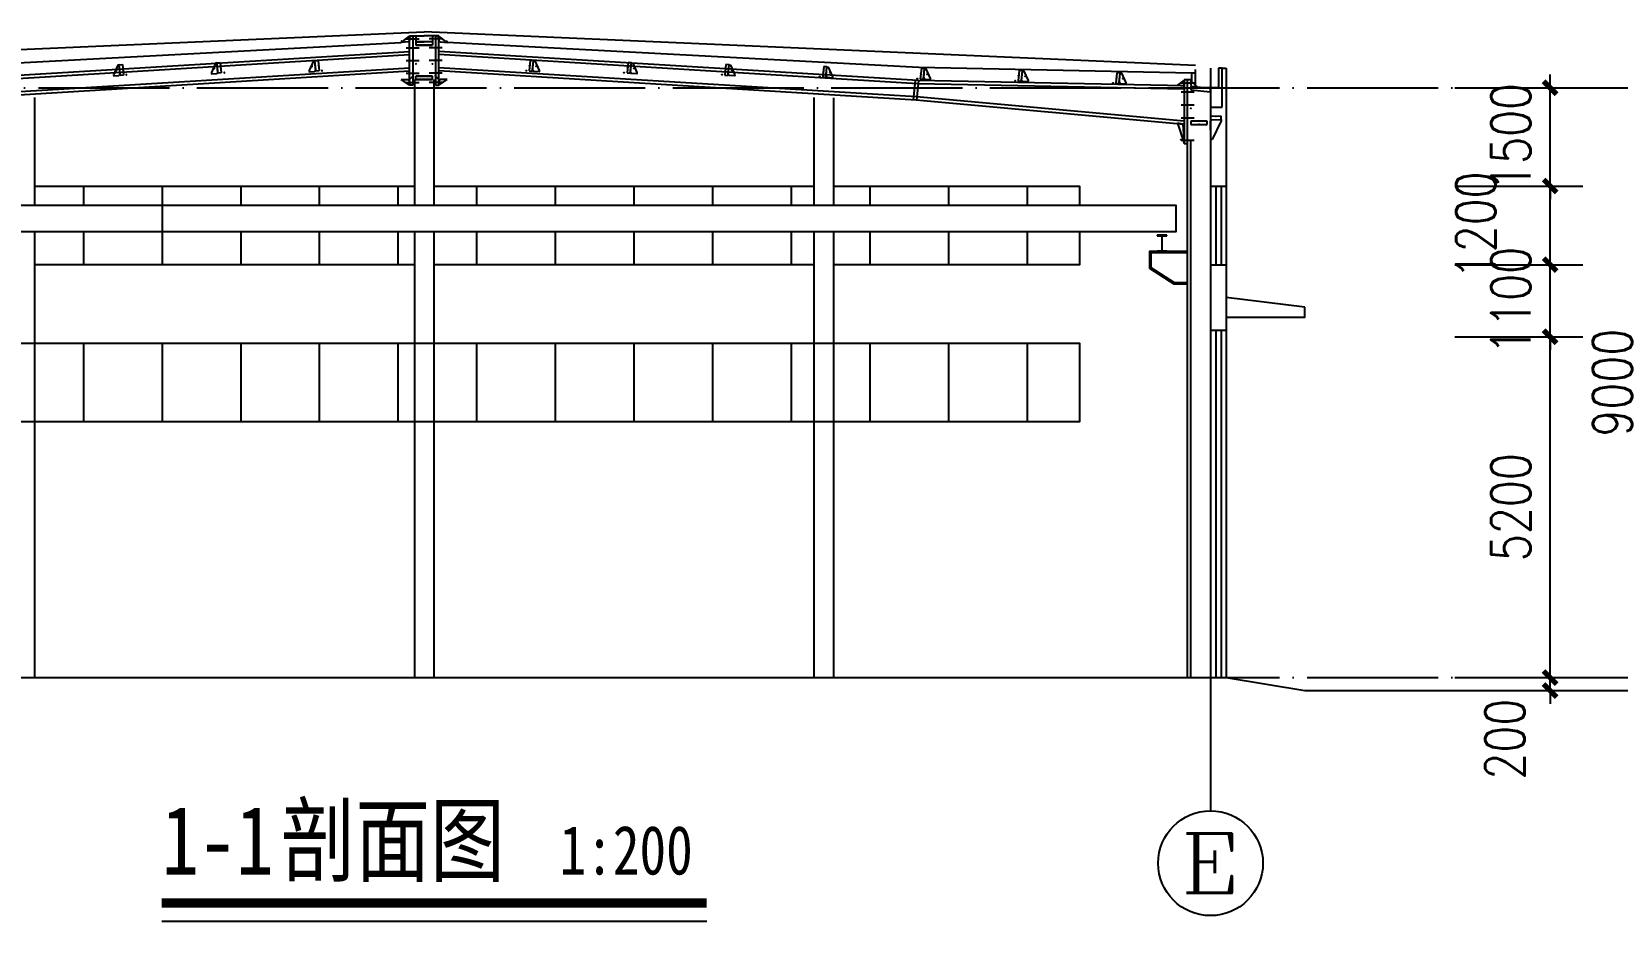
# Model space of a CAD drawing. Extents: x 3757684 to 3906284, y -130571 to 413559.
# Drawn here: x 3828515 to 3852711, y 306850 to 320424 of the extents above; entities that cross this region are included whole.
import ezdxf
from ezdxf.enums import TextEntityAlignment as Align

# ---------------------------------------------------------------- set-up
doc = ezdxf.new("R2010")
doc.units = 0
doc.header["$LTSCALE"] = 1000
doc.header["$MEASUREMENT"] = 0
doc.linetypes.add('DOTE', pattern=[2.42, 2, -0.2, 0.02, -0.2])
doc.layers.get('0').update_dxf_attribs({"color": 4, "linetype": 'CONTINUOUS'})
doc.layers.get('Defpoints').update_dxf_attribs({"linetype": 'CONTINUOUS'})
for name, color, linetype in [('AXIS', 3, 'CONTINUOUS'), ('AXIS_TEXT', 7, 'CONTINUOUS'), ('COLUMN', 9, 'CONTINUOUS'), ('DIM_SYMB', 3, 'CONTINUOUS'), ('DOTE', 1, 'CONTINUOUS'), ('PUB_DIM', 3, 'CONTINUOUS'), ('PUB_TEXT', 7, 'CONTINUOUS')]:
    doc.layers.add(name, color=color, linetype=linetype)
doc.styles.add('_TCH_AXIS', font='COMPLEX', dxfattribs={"bigfont": 'GBCBIG'})
doc.styles.add('DIM_FONT', font='SIMPLEX.shx', dxfattribs={"width": 0.8})
doc.styles.add('ht', font='simhei_0.ttf', dxfattribs={"width": 0.8})
doc.dimstyles.new('DIMN200', dxfattribs={"dimscale": 2, "dimtxt": 300, "dimasz": 100, "dimexe": 250, "dimexo": 300, "dimgap": 150, "dimtad": 1, "dimdec": 0, "dimzin": 0, "dimdsep": 46, "dimtxsty": 'DIM_FONT', "dimblk": 'ARCHTICK', "dimcen": 0.09, "dimclrt": 7, "dimazin": 2, "dimtfac": 1, "dimtdec": 0, "dimtix": 1, "dimtmove": 2, "dimatfit": 3, "dimfxl": 0, "dimtolj": 1, "dimtzin": 0, "dimarcsym": 0})

# ---------------------------------------------------------------- blocks, each defined once
blk = doc.blocks.new('_ArchTick')
at = {"color": 0, "linetype": 'ByBlock', "const_width": 0.4}
blk.add_lwpolyline([(-0.5, -0.5), (0.5, 0.5)], dxfattribs=at)
blk = doc.blocks.new('*D238')
at = {"layer": 'Defpoints', "color": 0}
for p in [(3849632, 319569), (3851686, 319569), (3849632, 318069)]:
    blk.add_point(p, dxfattribs=at)
at = {"layer": 'PUB_DIM', "color": 0, "lineweight": -2}
for p, q in [((3851686, 319569), (3851686, 319769)), ((3850232, 319569), (3852186, 319569)), ((3851686, 318069), (3851686, 319569)), ((3850232, 318069), (3852186, 318069)), ((3851686, 318069), (3851686, 317869))]:
    blk.add_line(p, q, dxfattribs=at)
at = {"layer": 'PUB_DIM', "color": 0, "lineweight": -2, "xscale": 200, "yscale": 200, "zscale": 200}
for p, rotation in [((3851686, 319569), 270), ((3851686, 318069), 90)]:
    blk.add_blockref('_ArchTick', p, dxfattribs=dict(at, rotation=rotation))
at = {"layer": 'PUB_DIM', "color": 7, "insert": (3851086, 318819), "char_height": 600, "attachment_point": 5, "rotation": 90, "style": 'DIM_FONT'}
blk.add_mtext('\\A1;1500', dxfattribs=at)
blk = doc.blocks.new('*D239')
at = {"layer": 'Defpoints', "color": 0}
for p in [(3849632, 318069), (3851686, 318069), (3849632, 316869)]:
    blk.add_point(p, dxfattribs=at)
at = {"layer": 'PUB_DIM', "color": 0, "lineweight": -2}
for p, q in [((3850232, 318069), (3852186, 318069)), ((3851686, 316869), (3851686, 318069)), ((3850232, 316869), (3852186, 316869))]:
    blk.add_line(p, q, dxfattribs=at)
at = {"layer": 'PUB_DIM', "color": 0, "lineweight": -2, "xscale": 200, "yscale": 200, "zscale": 200}
for p, rotation in [((3851686, 318069), 90), ((3851686, 316869), 270)]:
    blk.add_blockref('_ArchTick', p, dxfattribs=dict(at, rotation=rotation))
at = {"layer": 'PUB_DIM', "color": 7, "insert": (3850551, 317469), "char_height": 600, "attachment_point": 5, "rotation": 90, "style": 'DIM_FONT'}
blk.add_mtext('\\A1;1200', dxfattribs=at)
blk = doc.blocks.new('*D240')
at = {"layer": 'Defpoints', "color": 0}
for p in [(3849632, 316869), (3851686, 316869), (3849632, 315769)]:
    blk.add_point(p, dxfattribs=at)
at = {"layer": 'PUB_DIM', "color": 0, "lineweight": -2}
for p, q in [((3851686, 316869), (3851686, 317069)), ((3850232, 316869), (3852186, 316869)), ((3851686, 315769), (3851686, 316869)), ((3850232, 315769), (3852186, 315769)), ((3851686, 315769), (3851686, 315569))]:
    blk.add_line(p, q, dxfattribs=at)
at = {"layer": 'PUB_DIM', "color": 0, "lineweight": -2, "xscale": 200, "yscale": 200, "zscale": 200}
for p, rotation in [((3851686, 316869), 270), ((3851686, 315769), 90)]:
    blk.add_blockref('_ArchTick', p, dxfattribs=dict(at, rotation=rotation))
at = {"layer": 'PUB_DIM', "color": 7, "insert": (3851086, 316319), "char_height": 600, "attachment_point": 5, "rotation": 90, "style": 'DIM_FONT'}
blk.add_mtext('\\A1;1100', dxfattribs=at)
blk = doc.blocks.new('*D241')
at = {"layer": 'Defpoints', "color": 0}
for p in [(3849632, 315769), (3851686, 315769), (3849632, 310569)]:
    blk.add_point(p, dxfattribs=at)
at = {"layer": 'PUB_DIM', "color": 0, "lineweight": -2}
for p, q in [((3850232, 315769), (3852186, 315769)), ((3851686, 310569), (3851686, 315769)), ((3850232, 310569), (3852186, 310569))]:
    blk.add_line(p, q, dxfattribs=at)
at = {"layer": 'PUB_DIM', "color": 0, "lineweight": -2, "xscale": 200, "yscale": 200, "zscale": 200}
for p, rotation in [((3851686, 315769), 90), ((3851686, 310569), 270)]:
    blk.add_blockref('_ArchTick', p, dxfattribs=dict(at, rotation=rotation))
at = {"layer": 'PUB_DIM', "color": 7, "insert": (3851086, 313169), "char_height": 600, "attachment_point": 5, "rotation": 90, "style": 'DIM_FONT'}
blk.add_mtext('\\A1;5200', dxfattribs=at)
blk = doc.blocks.new('*D242')
at = {"layer": 'Defpoints', "color": 0}
for p in [(3849632, 310569), (3851686, 310569), (3849632, 310369)]:
    blk.add_point(p, dxfattribs=at)
at = {"layer": 'PUB_DIM', "color": 0, "lineweight": -2}
for p, q in [((3851686, 310569), (3851686, 310769)), ((3850232, 310569), (3852186, 310569)), ((3851686, 310369), (3851686, 310569)), ((3850232, 310369), (3852186, 310369)), ((3851686, 310369), (3851686, 310169))]:
    blk.add_line(p, q, dxfattribs=at)
at = {"layer": 'PUB_DIM', "color": 0, "lineweight": -2, "xscale": 200, "yscale": 200, "zscale": 200}
for p, rotation in [((3851686, 310569), 270), ((3851686, 310369), 90)]:
    blk.add_blockref('_ArchTick', p, dxfattribs=dict(at, rotation=rotation))
at = {"layer": 'PUB_DIM', "color": 7, "insert": (3850996, 309629), "char_height": 600, "attachment_point": 5, "rotation": 90, "style": 'DIM_FONT'}
blk.add_mtext('\\A1;200', dxfattribs=at)
blk = doc.blocks.new('*D243')
at = {"layer": 'Defpoints', "color": 0}
for p in [(3850071, 310569), (3853237, 310569), (3850071, 310369)]:
    blk.add_point(p, dxfattribs=at)
at = {"layer": 'PUB_DIM', "color": 0, "lineweight": -2}
for p, q in [((3853237, 310569), (3853237, 310769)), ((3850671, 310569), (3853737, 310569)), ((3853237, 310369), (3853237, 310569)), ((3850671, 310369), (3853737, 310369)), ((3853237, 310369), (3853237, 310169))]:
    blk.add_line(p, q, dxfattribs=at)
at = {"layer": 'PUB_DIM', "color": 0, "lineweight": -2, "xscale": 200, "yscale": 200, "zscale": 200}
for p, rotation in [((3853237, 310569), 270), ((3853237, 310369), 90)]:
    blk.add_blockref('_ArchTick', p, dxfattribs=dict(at, rotation=rotation))
at = {"layer": 'PUB_DIM', "color": 7, "insert": (3853927, 309629), "char_height": 600, "attachment_point": 5, "rotation": 90, "style": 'DIM_FONT'}
blk.add_mtext('\\A1;200', dxfattribs=at)
blk = doc.blocks.new('*D244')
at = {"layer": 'Defpoints', "color": 0}
for p in [(3850071, 319569), (3853237, 319569), (3850071, 310569)]:
    blk.add_point(p, dxfattribs=at)
at = {"layer": 'PUB_DIM', "color": 0, "lineweight": -2}
for p, q in [((3850671, 319569), (3853737, 319569)), ((3853237, 310569), (3853237, 319569)), ((3850671, 310569), (3853737, 310569))]:
    blk.add_line(p, q, dxfattribs=at)
at = {"layer": 'PUB_DIM', "color": 0, "lineweight": -2, "xscale": 200, "yscale": 200, "zscale": 200}
for p, rotation in [((3853237, 319569), 90), ((3853237, 310569), 270)]:
    blk.add_blockref('_ArchTick', p, dxfattribs=dict(at, rotation=rotation))
at = {"layer": 'PUB_DIM', "color": 7, "insert": (3852637, 315069), "char_height": 600, "attachment_point": 5, "rotation": 90, "style": 'DIM_FONT'}
blk.add_mtext('\\A1;9000', dxfattribs=at)

msp = doc.modelspace()

# ---------------------------------------------------------------- linework, layer by layer
for p, q in [((3834353.9, 319696.6, 50), (3834353.9, 317770.2, 81.7)), ((3834653.9, 319696.6, 50), (3834653.9, 317770.2, 81.7)), ((3846503.9, 319869, 100), (3846503.9, 310569, 100)), ((3846743.9, 319869, 100), (3846743.9, 310569, 100)), ((3829303.9, 318069.2, 100), (3829303.9, 317770.2, 100)), ((3830503.9, 318069.2, 100), (3830503.9, 316869.2, 100)), ((3831703.9, 318069.2, 100), (3831703.9, 317770.2, 100)), ((3832903.9, 318069.2, 100), (3832903.9, 317770.2, 100)), ((3834103.9, 318069.2, 100), (3834103.9, 317770.2, 100)), ((3835303.9, 318069.2, 100), (3835303.9, 317770.2, 100)), ((3836503.9, 318069.2, 100), (3836503.9, 317770.2, 100)), ((3837703.9, 318069.2, 100), (3837703.9, 317770.2, 100)), ((3838903.9, 318069.2, 100), (3838903.9, 317770.2, 100)), ((3840103.9, 318069.2, 100), (3840103.9, 317770.2, 100)), ((3841303.9, 318069.2, 100), (3841303.9, 317770.2, 100)), ((3842503.9, 318069.2, 100), (3842503.9, 317770.2, 100)), ((3843703.9, 318069.2, 100), (3843703.9, 317770.2, 100)), ((3846503.9, 318069.2, 100), (3846743.9, 318069.2, 100)), ((3846583.9, 318069.2, 100), (3846583.9, 316869.2, 100)), ((3846663.9, 318069.2, 100), (3846663.9, 316869.2, 100)), ((3829303.9, 317374.1, 100), (3829303.9, 316869.2, 100)), ((3831703.9, 317374.1, 100), (3831703.9, 316869.2, 100)), ((3832903.9, 317374.1, 100), (3832903.9, 316869.2, 100)), ((3834103.9, 317374.1, 100), (3834103.9, 316869.2, 100)), ((3834353.9, 317374.1, 88.2), (3834353.9, 310569, 200)), ((3834653.9, 317374.1, 88.2), (3834653.9, 310569, 200)), ((3835303.9, 317374.1, 100), (3835303.9, 316869.2, 100)), ((3836503.9, 317374.1, 100), (3836503.9, 316869.2, 100)), ((3837703.9, 317374.1, 100), (3837703.9, 316869.2, 100)), ((3838903.9, 317374.1, 100), (3838903.9, 316869.2, 100)), ((3840103.9, 317374.1, 100), (3840103.9, 316869.2, 100)), ((3841303.9, 317374.1, 100), (3841303.9, 316869.2, 100)), ((3842503.9, 317374.1, 100), (3842503.9, 316869.2, 100)), ((3843703.9, 317374.1, 100), (3843703.9, 316869.2, 100)), ((3846503.9, 316869.2, 100), (3846743.9, 316869.2, 100)), ((3846503.9, 315869, 100), (3846743.9, 315869, 100)), ((3846583.9, 315869, 100), (3846583.9, 310569, 100)), ((3846663.9, 315869, 100), (3846663.9, 310569, 100)), ((3829303.9, 315669.2, 100), (3829303.9, 314469.2, 100)), ((3830503.9, 315669.2, 100), (3830503.9, 314469.2, 100)), ((3831703.9, 315669.2, 100), (3831703.9, 314469.2, 100)), ((3832903.9, 315669.2, 100), (3832903.9, 314469.2, 100)), ((3834103.9, 315669.2, 100), (3834103.9, 314469.2, 100)), ((3835303.9, 315669.2, 100), (3835303.9, 314469.2, 100)), ((3836503.9, 315669.2, 100), (3836503.9, 314469.2, 100)), ((3837703.9, 315669.2, 100), (3837703.9, 314469.2, 100)), ((3838903.9, 315669.2, 100), (3838903.9, 314469.2, 100)), ((3840103.9, 315669.2, 100), (3840103.9, 314469.2, 100)), ((3841303.9, 315669.2, 100), (3841303.9, 314469.2, 100)), ((3842503.9, 315669.2, 100), (3842503.9, 314469.2, 100)), ((3843703.9, 315669.2, 100), (3843703.9, 314469.2, 100))]:
    msp.add_line(p, q)
at = {"color": 5}
for p, q in [((3822263.9, 310569, 100), (3846743.9, 310569, 100)), ((3846743.9, 310569, 100), (3847943.9, 310369, 100)), ((3847943.9, 310369, 100), (3851233.3, 310369, 200))]:
    msp.add_line(p, q, dxfattribs=at)
for points, elevation in [([(3822733.9, 319908.9), (3834503.9, 320424.2)], 150), ([(3834278.9, 320360), (3834328.9, 320360)], 50), ([(3834278.9, 319606.6), (3834278.9, 320360)], 50), ([(3834278.9, 320360), (3834328.9, 320360)], 50), ([(3834278.9, 319606.6), (3834278.9, 320360)], 50), ([(3834328.9, 320360), (3834328.9, 319606.6)], 50), ([(3834328.9, 320360), (3834378.9, 320360)], 50), ([(3834328.9, 320360), (3834378.9, 320360)], 50), ([(3834328.9, 320360), (3834328.9, 319606.6)], 50), ([(3834378.9, 320361.6), (3834503.9, 320360.8)], 50), ([(3834378.9, 320361.6), (3834503.9, 320360.8)], 50), ([(3834378.9, 320360), (3834378.9, 320271.3)], 50), ([(3834378.9, 320360), (3834378.9, 320271.3)], 50), ([(3846273.9, 319908.9), (3834503.9, 320424.2)], 150), ([(3834628.9, 320361.6), (3834503.9, 320360.8)], 50), ([(3834628.9, 320361.6), (3834503.9, 320360.8)], 50), ([(3834628.9, 320360), (3834628.9, 320271.3)], 50), ([(3834678.9, 320360), (3834628.9, 320360)], 50), ([(3834678.9, 320360), (3834628.9, 320360)], 50), ([(3834628.9, 320360), (3834628.9, 320271.3)], 50), ([(3834728.9, 320360), (3834678.9, 320360)], 50), ([(3834678.9, 320360), (3834678.9, 319606.6)], 50), ([(3834728.9, 320360), (3834678.9, 320360)], 50), ([(3834678.9, 320360), (3834678.9, 319606.6)], 50), ([(3834728.9, 319606.6), (3834728.9, 320360)], 50), ([(3834728.9, 319606.6), (3834728.9, 320360)], 50), ([(3826955.7, 319879.3), (3834154.5, 320258.9)], 133.6), ([(3826965.3, 319679.5), (3834278.9, 320124)], 133.6), ([(3834154.5, 320258.9), (3834278.9, 320356.3)], 50), ([(3834154.5, 320258.9), (3834278.9, 320356.3)], 50), ([(3834259, 320269.3), (3834154.5, 320258.9)], 50), ([(3834259, 320269.3), (3834154.5, 320258.9)], 50), ([(3834228.9, 320316.3), (3834428.9, 320316.3)], 50), ([(3834228.9, 320316.3), (3834428.9, 320316.3)], 50), ([(3834228.9, 320176.1), (3834428.9, 320176.1)], 50), ([(3834228.9, 320176.1), (3834428.9, 320176.1)], 50), ([(3834278.9, 320291.3), (3834259, 320269.3)], 50), ([(3834278.9, 320291.3), (3834259, 320269.3)], 50), ([(3834278.9, 320356.3), (3834278.9, 320291.3)], 50), ([(3834278.9, 320356.3), (3834278.9, 320291.3)], 50), ([(3834278.9, 320316.3), (3834378.9, 320316.3)], 50), ([(3834278.9, 320316.3), (3834378.9, 320316.3)], 50), ([(3834278.9, 320176.1), (3834378.9, 320176.1)], 50), ([(3834278.9, 320176.1), (3834378.9, 320176.1)], 50), ([(3834503.9, 320272.2), (3834378.9, 320273)], 50), ([(3834503.9, 320272.2), (3834378.9, 320273)], 50), ([(3834378.9, 320271.3), (3834503.9, 320272.2)], 50), ([(3834378.9, 320271.3), (3834503.9, 320272.2)], 50), ([(3834378.9, 320271.3), (3834503.9, 320271.3)], 50), ([(3834378.9, 320271.3), (3834378.9, 320221.1)], 50), ([(3834378.9, 320271.3), (3834378.9, 320221.1)], 50), ([(3834378.9, 320271.3), (3834503.9, 320271.3)], 50), ([(3834503.9, 320221.1), (3834378.9, 320221.1)], 50), ([(3834378.9, 320221.1), (3834503.9, 320221.1)], 50), ([(3834378.9, 320221.1), (3834503.9, 320221.1)], 50), ([(3834503.9, 320221.1), (3834378.9, 320221.1)], 50), ([(3834503.9, 320272.2), (3834628.9, 320273)], 50), ([(3834503.9, 320272.2), (3834628.9, 320273)], 50), ([(3834628.9, 320271.3), (3834503.9, 320272.2)], 50), ([(3834628.9, 320271.3), (3834503.9, 320272.2)], 50), ([(3834628.9, 320271.3), (3834503.9, 320271.3)], 50), ([(3834628.9, 320271.3), (3834503.9, 320271.3)], 50), ([(3834628.9, 320221.1), (3834503.9, 320221.1)], 50), ([(3834503.9, 320221.1), (3834628.9, 320221.1)], 50), ([(3834503.9, 320221.1), (3834628.9, 320221.1)], 50), ([(3834628.9, 320221.1), (3834503.9, 320221.1)], 50), ([(3834778.9, 320316.3), (3834578.9, 320316.3)], 50), ([(3834778.9, 320316.3), (3834578.9, 320316.3)], 50), ([(3834778.9, 320176.1), (3834578.9, 320176.1)], 50), ([(3834778.9, 320176.1), (3834578.9, 320176.1)], 50), ([(3834728.9, 320316.3), (3834628.9, 320316.3)], 50), ([(3834728.9, 320316.3), (3834628.9, 320316.3)], 50), ([(3834628.9, 320271.3), (3834628.9, 320221.1)], 50), ([(3834628.9, 320271.3), (3834628.9, 320221.1)], 50), ([(3834728.9, 320176.1), (3834628.9, 320176.1)], 50), ([(3834728.9, 320176.1), (3834628.9, 320176.1)], 50), ([(3834728.9, 320356.3), (3834728.9, 320291.3)], 50), ([(3834853.2, 320258.9), (3834728.9, 320356.3)], 50), ([(3834853.2, 320258.9), (3834728.9, 320356.3)], 50), ([(3834728.9, 320356.3), (3834728.9, 320291.3)], 50), ([(3834728.9, 320291.3), (3834748.8, 320269.3)], 50), ([(3834728.9, 320291.3), (3834748.8, 320269.3)], 50), ([(3842042.4, 319679.5), (3834728.9, 320124)], 133.6), ([(3834748.8, 320269.3), (3834853.2, 320258.9)], 50), ([(3834748.8, 320269.3), (3834853.2, 320258.9)], 50), ([(3842052, 319879.3), (3834853.2, 320258.9)], 133.6), ([(3822903.9, 319060.7), (3826990.2, 319431), (3834278.9, 319874.6)], 133.6), ([(3826970.3, 319629.8), (3834278.9, 320074.2)], 133.6), ([(3829763.8, 319768.3), (3829765.8, 319748.4), (3829845.4, 319756.3), (3829863.3, 319778.2), (3829849.4, 319917.5), (3829829.5, 319915.5), (3829763.8, 319768.3)], 100), ([(3829849.4, 319917.5), (3829899.1, 319922.5)], 100), ([(3829865.3, 319758.3), (3829849.4, 319917.5)], 100), ([(3829899.1, 319922.5), (3829915.1, 319763.3)], 100), ([(3829899.1, 319922.5), (3829915.1, 319763.3)], 100), ([(3829899.1, 319922.5), (3829915.1, 319763.3)], 100), ([(3831256.4, 319799.4), (3831258.4, 319779.5), (3831338, 319787.5), (3831355.9, 319809.4), (3831341.9, 319948.7), (3831322, 319946.7), (3831256.4, 319799.4)], 100), ([(3831341.9, 319948.7), (3831391.7, 319953.7)], 100), ([(3831357.9, 319789.5), (3831341.9, 319948.7)], 100), ([(3831391.7, 319953.7), (3831407.6, 319794.5)], 100), ([(3831391.7, 319953.6), (3831407.6, 319794.4)], 100), ([(3831391.7, 319953.6), (3831407.6, 319794.4)], 100), ([(3832748.9, 319830.6), (3832750.9, 319810.7), (3832830.5, 319818.7), (3832848.4, 319840.6), (3832834.5, 319979.9), (3832814.6, 319977.9), (3832748.9, 319830.6)], 100), ([(3832834.5, 319979.9), (3832884.2, 319984.9)], 100), ([(3832850.4, 319820.7), (3832834.5, 319979.9)], 100), ([(3832884.2, 319984.9), (3832900.2, 319825.7)], 100), ([(3832884.2, 319984.8), (3832900.2, 319825.6)], 100), ([(3832884.2, 319984.8), (3832900.2, 319825.6)], 100), ([(3834228.9, 319984.1), (3834428.9, 319984.1)], 50), ([(3834228.9, 319984.1), (3834428.9, 319984.1)], 50), ([(3834278.9, 319984.1), (3834378.9, 319984.1)], 50), ([(3834278.9, 319984.1), (3834378.9, 319984.1)], 50), ([(3834778.9, 319984.1), (3834578.9, 319984.1)], 50), ([(3834778.9, 319984.1), (3834578.9, 319984.1)], 50), ([(3834728.9, 319984.1), (3834628.9, 319984.1)], 50), ([(3834728.9, 319984.1), (3834628.9, 319984.1)], 50), ([(3842037.4, 319629.8), (3834728.9, 320074.2)], 133.6), ([(3846103.9, 319060.7), (3842017.5, 319431), (3834728.9, 319874.6)], 133.6), ([(3836123.5, 319984.8), (3836107.5, 319825.6)], 100), ([(3836123.5, 319984.8), (3836107.5, 319825.6)], 100), ([(3836123.5, 319984.9), (3836107.6, 319825.7)], 100), ([(3836173.2, 319979.9), (3836123.5, 319984.9)], 100), ([(3836157.3, 319820.7), (3836173.2, 319979.9)], 100), ([(3836258.8, 319830.6), (3836256.8, 319810.7), (3836177.2, 319818.7), (3836159.3, 319840.6), (3836173.2, 319979.9), (3836193.1, 319977.9), (3836258.8, 319830.6)], 100), ([(3837616, 319953.7), (3837600.1, 319794.5)], 100), ([(3837616, 319953.6), (3837600.1, 319794.4)], 100), ([(3837616, 319953.6), (3837600.1, 319794.4)], 100), ([(3837665.8, 319948.7), (3837616, 319953.7)], 100), ([(3837649.9, 319789.5), (3837665.8, 319948.7)], 100), ([(3837751.3, 319799.4), (3837749.4, 319779.5), (3837669.8, 319787.5), (3837651.8, 319809.4), (3837665.8, 319948.7), (3837685.7, 319946.7), (3837751.3, 319799.4)], 100), ([(3839108.6, 319922.5), (3839092.7, 319763.3)], 100), ([(3839108.6, 319922.5), (3839092.7, 319763.3)], 100), ([(3839108.6, 319922.5), (3839092.7, 319763.3)], 100), ([(3839158.3, 319917.5), (3839108.6, 319922.5)], 100), ([(3839142.4, 319758.3), (3839158.3, 319917.5)], 100), ([(3839243.9, 319768.3), (3839241.9, 319748.4), (3839162.3, 319756.3), (3839144.4, 319778.2), (3839158.3, 319917.5), (3839178.2, 319915.5), (3839243.9, 319768.3)], 100), ([(3840601.1, 319891.3), (3840585.2, 319732.1)], 100), ([(3840601.1, 319891.3), (3840585.2, 319732.1)], 100), ([(3840601.1, 319891.3), (3840585.2, 319732.1)], 100), ([(3840650.9, 319886.4), (3840601.1, 319891.3)], 100), ([(3840635, 319727.2), (3840650.9, 319886.4)], 100), ([(3840736.5, 319737.1), (3840734.5, 319717.2), (3840654.9, 319725.2), (3840637, 319747.1), (3840650.9, 319886.4), (3840670.8, 319884.4), (3840736.5, 319737.1)], 100), ([(3846213.9, 319790.2), (3842053.3, 319879.2)], 150), ([(3822903.9, 319009.7), (3826995.1, 319381), (3834278.9, 319824.8)], 133.6), ([(3829915.1, 319763.3), (3829865.3, 319758.3)], 100), ([(3831407.6, 319794.5), (3831357.9, 319789.5)], 100), ([(3832900.2, 319825.7), (3832850.4, 319820.7)], 100), ([(3834278.9, 319606.6), (3834153.9, 319696.6)], 50), ([(3834153.9, 319696.6), (3834258.9, 319696.6)], 50), ([(3834153.9, 319696.6), (3834258.9, 319696.6)], 50), ([(3834278.9, 319606.6), (3834153.9, 319696.6)], 50), ([(3834228.9, 319791.6), (3834428.9, 319791.6)], 50), ([(3834228.9, 319791.6), (3834428.9, 319791.6)], 50), ([(3834228.9, 319651.6), (3834428.9, 319651.6)], 50), ([(3834228.9, 319651.6), (3834428.9, 319651.6)], 50), ([(3834258.9, 319696.6), (3834278.9, 319676.6)], 50), ([(3834258.9, 319696.6), (3834278.9, 319676.6)], 50), ([(3834268.9, 319686.6), (3834339.6, 319757.4)], 50), ([(3834268.9, 319686.6), (3834339.6, 319757.4)], 50), ([(3834278.9, 319791.6), (3834378.9, 319791.6)], 50), ([(3834278.9, 319791.6), (3834378.9, 319791.6)], 50), ([(3834278.9, 319676.6), (3834278.9, 319606.6)], 50), ([(3834278.9, 319676.6), (3834278.9, 319606.6)], 50), ([(3834278.9, 319651.6), (3834378.9, 319651.6)], 50), ([(3834278.9, 319651.6), (3834378.9, 319651.6)], 50), ([(3834503.9, 319746.6), (3834378.9, 319746.6)], 50), ([(3834378.9, 319746.6), (3834503.9, 319746.6)], 50), ([(3834378.9, 319696.6), (3834378.9, 319746.6)], 50), ([(3834378.9, 319696.6), (3834378.9, 319746.6)], 50), ([(3834378.9, 319746.6), (3834503.9, 319746.6)], 50), ([(3834503.9, 319746.6), (3834378.9, 319746.6)], 50), ([(3834378.9, 319696.6), (3834503.9, 319696.6)], 50), ([(3834503.9, 319696.6), (3834378.9, 319696.6)], 50), ([(3834503.9, 319696.6), (3834378.9, 319696.6)], 50), ([(3834378.9, 319696.6), (3834503.9, 319696.6)], 50), ([(3834628.9, 319746.6), (3834503.9, 319746.6)], 50), ([(3834503.9, 319746.6), (3834628.9, 319746.6)], 50), ([(3834503.9, 319746.6), (3834628.9, 319746.6)], 50), ([(3834628.9, 319746.6), (3834503.9, 319746.6)], 50), ([(3834503.9, 319696.6), (3834628.9, 319696.6)], 50), ([(3834628.9, 319696.6), (3834503.9, 319696.6)], 50), ([(3834628.9, 319696.6), (3834503.9, 319696.6)], 50), ([(3834503.9, 319696.6), (3834628.9, 319696.6)], 50), ([(3834778.9, 319791.6), (3834578.9, 319791.6)], 50), ([(3834778.9, 319791.6), (3834578.9, 319791.6)], 50), ([(3834778.9, 319651.6), (3834578.9, 319651.6)], 50), ([(3834778.9, 319651.6), (3834578.9, 319651.6)], 50), ([(3834728.9, 319791.6), (3834628.9, 319791.6)], 50), ([(3834728.9, 319791.6), (3834628.9, 319791.6)], 50), ([(3834628.9, 319696.6), (3834628.9, 319746.6)], 50), ([(3834628.9, 319696.6), (3834628.9, 319746.6)], 50), ([(3834728.9, 319651.6), (3834628.9, 319651.6)], 50), ([(3834728.9, 319651.6), (3834628.9, 319651.6)], 50), ([(3834738.9, 319686.6), (3834668.2, 319757.4)], 50), ([(3834738.9, 319686.6), (3834668.2, 319757.4)], 50), ([(3846103.9, 319009.7), (3842012.6, 319381), (3834728.9, 319824.8)], 133.6), ([(3834748.9, 319696.6), (3834728.9, 319676.6)], 50), ([(3834728.9, 319606.6), (3834853.9, 319696.6)], 50), ([(3834728.9, 319606.6), (3834853.9, 319696.6)], 50), ([(3834748.9, 319696.6), (3834728.9, 319676.6)], 50), ([(3834728.9, 319676.6), (3834728.9, 319606.6)], 50), ([(3834728.9, 319676.6), (3834728.9, 319606.6)], 50), ([(3834853.9, 319696.6), (3834748.9, 319696.6)], 50), ([(3834853.9, 319696.6), (3834748.9, 319696.6)], 50), ([(3836107.6, 319825.7), (3836157.3, 319820.7)], 100), ([(3837600.1, 319794.5), (3837649.9, 319789.5)], 100), ([(3839092.7, 319763.3), (3839142.4, 319758.3)], 100), ([(3840585.2, 319732.1), (3840635, 319727.2)], 100), ([(3841997.2, 319680.4), (3841967.8, 319386)], 150), ([(3842047.1, 319677.3), (3842017.5, 319381)], 100), ([(3846103.9, 319595.9), (3842042.4, 319679.5)], 150), ([(3842091.2, 319862.7), (3842075.3, 319703.5)], 100), ([(3842091.2, 319862.7), (3842075.3, 319703.5)], 100), ([(3842091.2, 319862.7), (3842075.3, 319703.5)], 100), ([(3842075.3, 319703.5), (3842125, 319698.5)], 100), ([(3842140.9, 319857.7), (3842091.2, 319862.7)], 100), ([(3842125, 319698.5), (3842140.9, 319857.7)], 100), ([(3842226.5, 319708.5), (3842224.5, 319688.6), (3842144.9, 319696.5), (3842127, 319718.4), (3842140.9, 319857.7), (3842160.8, 319855.7), (3842226.5, 319708.5)], 100), ([(3843583.7, 319831.6), (3843567.8, 319672.4)], 100), ([(3843583.7, 319831.6), (3843567.8, 319672.4)], 100), ([(3843583.7, 319831.5), (3843567.8, 319672.3)], 100), ([(3843567.8, 319672.4), (3843617.6, 319667.4)], 100), ([(3843633.5, 319826.6), (3843583.7, 319831.6)], 100), ([(3843617.6, 319667.4), (3843633.5, 319826.6)], 100), ([(3843719.1, 319677.3), (3843717.1, 319657.4), (3843637.5, 319665.4), (3843619.6, 319687.3), (3843633.5, 319826.6), (3843653.4, 319824.6), (3843719.1, 319677.3)], 100), ([(3845076.3, 319797.1), (3845060.4, 319637.9)], 50), ([(3845076.3, 319797.1), (3845060.4, 319637.9)], 50), ([(3845060.4, 319637.9), (3845110.1, 319632.9)], 50), ([(3845126, 319792.1), (3845076.3, 319797.1)], 50), ([(3845110.1, 319632.9), (3845126, 319792.1)], 50), ([(3845211.6, 319642.9), (3845209.6, 319623), (3845130, 319630.9), (3845112.1, 319652.8), (3845126, 319792.1), (3845145.9, 319790.1), (3845211.6, 319642.9)], 50), ([(3846103.9, 319685.9), (3845999.4, 319606.3)], 150), ([(3846253.9, 319640.9), (3846053.9, 319640.9)], 150), ([(3846153.9, 319687.9), (3846103.9, 319687.9)], 150), ([(3846103.9, 319687.9), (3846103.9, 318719.7)], 150), ([(3846103.9, 319615.9), (3846103.9, 319685.9)], 150), ([(3846203.9, 319640.9), (3846103.9, 319640.9)], 150), ([(3846203.9, 319687.9), (3846153.9, 319687.9)], 150), ([(3846153.9, 318719.7), (3846153.9, 319687.9)], 150), ([(3846308.3, 319575.4), (3846203.9, 319675.9)], 150), ([(3846203.9, 319675.9), (3846203.9, 319605.9)], 150), ([(3846273.9, 319790.4), (3846213.9, 319790.4)], 100), ([(3846213.9, 319790.4), (3846213.9, 319665.7)], 100), ([(3846213.9, 319743), (3846213.9, 319713)], 100), ([(3846273.9, 319568), (3846273.9, 319849.8)], 100), ([(3846683.9, 319869), (3846623.9, 319869)], 100), ([(3846623.9, 319869), (3846623.9, 319568)], 100), ([(3846683.9, 319273.4), (3846683.9, 319869)], 100), ([(3846683.9, 319839), (3846683.9, 319869)], 100), ([(3846683.9, 319869), (3846743.9, 319869)], 100), ([(3828559.4, 319421.2), (3828559.4, 317770.2)], 100), ([(3834328.9, 319606.6), (3834278.9, 319606.6)], 50), ([(3834328.9, 319606.6), (3834278.9, 319606.6)], 50), ([(3834678.9, 319606.6), (3834728.9, 319606.6)], 50), ([(3834678.9, 319606.6), (3834728.9, 319606.6)], 50), ([(3840448.3, 319421.2), (3840448.3, 317770.2)], 100), ([(3840748.3, 319413.5), (3840748.3, 317770.2)], 100), ([(3846103.9, 319545.6), (3842037.4, 319629.8)], 150), ([(3845999.4, 319606.3), (3846084, 319597.9)], 150), ([(3846253.9, 319500.6), (3846053.9, 319500.6)], 150), ([(3846084, 319597.9), (3846103.9, 319615.9)], 150), ([(3846203.9, 319500.6), (3846103.9, 319500.6)], 150), ([(3846203.9, 319605.9), (3846223.8, 319583.9)], 150), ([(3846503.9, 319555.9), (3846203.9, 319585.9)], 150), ([(3846203.9, 319585.9), (3846203.9, 319535.6)], 150), ([(3846203.9, 319535.6), (3846503.9, 319505.6)], 150), ([(3846223.8, 319583.9), (3846308.3, 319575.4)], 150), ([(3846254.4, 319580.8), (3846304.2, 319575.8)], 150), ([(3846623.9, 319568), (3846273.9, 319568)], 100), ([(3846503.9, 319505.6), (3846503.9, 319555.9)], 150), ([(3846253.9, 319303.6), (3846053.9, 319303.6)], 150), ([(3846203.9, 319303.6), (3846103.9, 319303.6)], 150), ([(3846503.9, 319273.4), (3846683.9, 319273.4)], 100), ([(3846000.9, 319030.4), (3846103.9, 318719.7)], 150), ([(3846084.3, 319013.6), (3846000.9, 319030.4)], 150), ([(3846253.9, 319105.7), (3846053.9, 319105.7)], 150), ([(3846103.9, 318789.7), (3846084.3, 319013.6)], 150), ([(3846203.9, 319105.7), (3846103.9, 319105.7)], 150), ([(3846453.9, 319060.2), (3846203.9, 319060.2)], 150), ([(3846203.9, 319060.2), (3846203.9, 319010.2)], 150), ([(3846203.9, 319010.2), (3846453.9, 319010.2)], 150), ([(3846453.9, 319010.2), (3846453.9, 319060.2)], 150), ([(3846663.8, 319133.4), (3846503.9, 319130.7)], 100), ([(3846663.9, 319133.4), (3846503.9, 319130.7)], 100), ([(3846503.9, 319130.7), (3846504.7, 319080.7)], 100), ([(3846504.7, 319080.7), (3846664.7, 319083.4)], 100), ([(3846526.4, 318781), (3846506.4, 318780.7), (3846505.1, 319060.7), (3846524.7, 319081), (3846664.7, 319083.4), (3846665, 319063.4), (3846526.4, 318781)], 100), ([(3846664.7, 319083.4), (3846663.9, 319133.4)], 100), ([(3846253.9, 318764.7), (3846053.9, 318764.7)], 150), ([(3846103.9, 318719.7), (3846103.9, 318789.7)], 150), ([(3846203.9, 318764.7), (3846103.9, 318764.7)], 150), ([(3846103.9, 318719.7), (3846153.9, 318719.7)], 150), ([(3846153.9, 310569), (3846153.9, 318764.7)], 150), ([(3846203.9, 310569), (3846203.9, 318764.7)], 150), ([(3828559.4, 318069.2), (3834353.9, 318069.2)], 100), ([(3834653.9, 318069.2), (3840448.3, 318069.2)], 100), ([(3840748.3, 318069.2), (3844503.9, 318069.2), (3844503.9, 317770.2)], 100), ([(3828559.4, 317374.1), (3828559.4, 310569)], 100), ([(3840448.3, 317374.1), (3840448.3, 310569)], 100), ([(3840748.3, 317374.1), (3840748.3, 310569)], 100), ([(3844503.9, 317374.1), (3844503.9, 316869.2), (3840748.3, 316869.2)], 100), ([(3846153.9, 317068.7), (3845574.5, 317068.7), (3845574.5, 316817.3), (3845942.2, 316574.8), (3846153.9, 316574.8)], 150), ([(3846153.9, 317048.7), (3845594.5, 317048.7), (3845594.5, 316828), (3845948.2, 316594.8), (3846153.9, 316594.8)], 150), ([(3834353.9, 316869.2), (3828559.4, 316869.2)], 100), ([(3840448.3, 316869.2), (3834653.9, 316869.2)], 100)]:
    msp.add_lwpolyline(points, dxfattribs=dict(elevation=elevation))
for points, elevation in [([(3834161.4, 320279.3, 1), (3834156.4, 320279.3, 1), (3834161.4, 320279.3)], 0), ([(3834161.4, 320279.3, 1), (3834156.4, 320279.3, 1), (3834161.4, 320279.3)], 0), ([(3834299.4, 320353.5, 1), (3834294.4, 320353.5, 1), (3834299.4, 320353.5)], 50), ([(3834299.4, 320353.5, 1), (3834294.4, 320353.5, 1), (3834299.4, 320353.5)], 50), ([(3834708.3, 320353.5, -1), (3834713.3, 320353.5, -1), (3834708.3, 320353.5)], 50), ([(3834708.3, 320353.5, -1), (3834713.3, 320353.5, -1), (3834708.3, 320353.5)], 50), ([(3834846.3, 320279.3, -1), (3834851.3, 320279.3, -1), (3834846.3, 320279.3)], 0), ([(3834846.3, 320279.3, -1), (3834851.3, 320279.3, -1), (3834846.3, 320279.3)], 0), ([(3831402.2, 319874.1, 1), (3831397.2, 319874.1, 1), (3831402.2, 319874.1)], 100), ([(3832795.2, 319895.3, 1), (3832790.2, 319895.3, 1), (3832795.2, 319895.3)], 100), ([(3832894.7, 319905.3, 1), (3832889.7, 319905.3, 1), (3832894.7, 319905.3)], 100), ([(3834281.4, 319983.3, 1), (3834276.4, 319983.3, 1), (3834281.4, 319983.3)], 50), ([(3834281.4, 319983.3, 1), (3834276.4, 319983.3, 1), (3834281.4, 319983.3)], 50), ([(3834381.4, 319933.3, 1), (3834376.4, 319933.3, 1), (3834381.4, 319933.3)], 50), ([(3834381.4, 319933.3, 1), (3834376.4, 319933.3, 1), (3834381.4, 319933.3)], 50), ([(3834626.4, 319933.3, -1), (3834631.4, 319933.3, -1), (3834626.4, 319933.3)], 50), ([(3834626.4, 319933.3, -1), (3834631.4, 319933.3, -1), (3834626.4, 319933.3)], 50), ([(3834726.4, 319983.3, -1), (3834731.4, 319983.3, -1), (3834726.4, 319983.3)], 50), ([(3834726.4, 319983.3, -1), (3834731.4, 319983.3, -1), (3834726.4, 319983.3)], 50), ([(3836113, 319905.3, -1), (3836118, 319905.3, -1), (3836113, 319905.3)], 100), ([(3836212.5, 319895.3, -1), (3836217.5, 319895.3, -1), (3836212.5, 319895.3)], 100), ([(3837605.6, 319874.1, -1), (3837610.6, 319874.1, -1), (3837605.6, 319874.1)], 100), ([(3829810.1, 319832.9, 1), (3829805.1, 319832.9, 1), (3829810.1, 319832.9)], 100), ([(3829909.6, 319842.9, 1), (3829904.6, 319842.9, 1), (3829909.6, 319842.9)], 100), ([(3829963.1, 319767.8, 1), (3829958.1, 319767.8, 1), (3829963.1, 319767.8)], 100), ([(3831302.7, 319864.1, 1), (3831297.7, 319864.1, 1), (3831302.7, 319864.1)], 100), ([(3831455.6, 319799, 1), (3831450.6, 319799, 1), (3831455.6, 319799)], 100), ([(3832948.2, 319830.2, 1), (3832943.2, 319830.2, 1), (3832948.2, 319830.2)], 100), ([(3834271.4, 319686.6, 1), (3834266.4, 319686.6, 1), (3834271.4, 319686.6)], 50), ([(3834271.4, 319686.6, 1), (3834266.4, 319686.6, 1), (3834271.4, 319686.6)], 50), ([(3834736.4, 319686.6, -1), (3834741.4, 319686.6, -1), (3834736.4, 319686.6)], 50), ([(3834736.4, 319686.6, -1), (3834741.4, 319686.6, -1), (3834736.4, 319686.6)], 50), ([(3836059.5, 319830.2, -1), (3836064.5, 319830.2, -1), (3836059.5, 319830.2)], 100), ([(3837552.1, 319799, -1), (3837557.1, 319799, -1), (3837552.1, 319799)], 100), ([(3837705.1, 319864.1, -1), (3837710.1, 319864.1, -1), (3837705.1, 319864.1)], 100), ([(3839044.7, 319767.8, -1), (3839049.7, 319767.8, -1), (3839044.7, 319767.8)], 100), ([(3839098.1, 319842.9, -1), (3839103.1, 319842.9, -1), (3839098.1, 319842.9)], 100), ([(3839197.6, 319832.9, -1), (3839202.6, 319832.9, -1), (3839197.6, 319832.9)], 100), ([(3840537.2, 319736.7, -1), (3840542.2, 319736.7, -1), (3840537.2, 319736.7)], 100), ([(3840590.7, 319811.7, -1), (3840595.7, 319811.7, -1), (3840590.7, 319811.7)], 100), ([(3840690.2, 319801.8, -1), (3840695.2, 319801.8, -1), (3840690.2, 319801.8)], 100), ([(3842027.3, 319708.1, -1), (3842032.3, 319708.1, -1), (3842027.3, 319708.1)], 100), ([(3842080.7, 319783.1, -1), (3842085.7, 319783.1, -1), (3842080.7, 319783.1)], 100), ([(3842180.2, 319773.2, -1), (3842185.2, 319773.2, -1), (3842180.2, 319773.2)], 100), ([(3843519.8, 319676.9, -1), (3843524.8, 319676.9, -1), (3843519.8, 319676.9)], 100), ([(3843573.3, 319752, -1), (3843578.3, 319752, -1), (3843573.3, 319752)], 100), ([(3843672.8, 319742, -1), (3843677.8, 319742, -1), (3843672.8, 319742)], 100), ([(3845012.4, 319642.5, -1), (3845017.4, 319642.5, -1), (3845012.4, 319642.5)], 50), ([(3845065.8, 319717.5, -1), (3845070.8, 319717.5, -1), (3845065.8, 319717.5)], 50), ([(3845165.3, 319707.6, -1), (3845170.3, 319707.6, -1), (3845165.3, 319707.6)], 50), ([(3846049.1, 319646.1, -1), (3846054.1, 319646.1, -1), (3846049.1, 319646.1)], 150), ([(3846101.4, 319303.8, -1), (3846106.4, 319303.8, -1), (3846101.4, 319303.8)], 150), ([(3846201.4, 319253.8, -1), (3846206.4, 319253.8, -1), (3846201.4, 319253.8)], 150), ([(3846326.4, 319010.2, -1), (3846331.4, 319010.2, -1), (3846326.4, 319010.2)], 150), ([(3846583.6, 319134.5, -1), (3846584.2, 319129.5, -1), (3846583.6, 319134.5)], 100), ([(3846583.6, 319134.5, -1), (3846584.2, 319129.5, -1), (3846583.6, 319134.5)], 100), ([(3846049.9, 318775, -1), (3846054.9, 318775, -1), (3846049.9, 318775)], 150)]:
    msp.add_lwpolyline(points, format="xyb", close=True, dxfattribs=dict(elevation=elevation))
for points, elevation in [([(3823004.1, 317374.1), (3845981.2, 317374.1), (3845981.2, 317770.2), (3823004.1, 317770.2)], 150), ([(3847943.9, 316219), (3846743.9, 316369), (3846743.9, 316069), (3847943.9, 316069)], 100), ([(3824503.9, 315669.2), (3844503.9, 315669.2), (3844503.9, 314469.2), (3824503.9, 314469.2)], 100)]:
    msp.add_lwpolyline(points, close=True, dxfattribs=dict(elevation=elevation))
at = {"layer": 'AXIS'}
msp.add_line((3846503.9, 317535.7, 100), (3846503.9, 308535.7, 100), dxfattribs=at)
msp.add_circle((3846503.9, 307735.7), 800, dxfattribs=at)
at = {"layer": 'COLUMN'}
for p, q in [((3845839, 317318.7), (3845689, 317318.7)), ((3845689, 317318.7), (3845689, 317309.7)), ((3845689, 317309.7), (3845759, 317309.7)), ((3845759, 317309.7), (3845761.5, 317307.2)), ((3845761.5, 317307.2), (3845761.5, 317080.2)), ((3845766.5, 317307.2), (3845769, 317309.7)), ((3845766.5, 317080.2), (3845766.5, 317307.2)), ((3845769, 317309.7), (3845839, 317309.7)), ((3845839, 317309.7), (3845839, 317318.7)), ((3845759, 317077.7), (3845689, 317077.7)), ((3845689, 317077.7), (3845689, 317068.7)), ((3845689, 317068.7), (3845839, 317068.7)), ((3845761.5, 317080.2), (3845759, 317077.7)), ((3845769, 317077.7), (3845766.5, 317080.2)), ((3845839, 317077.7), (3845769, 317077.7)), ((3845839, 317068.7), (3845839, 317077.7))]:
    msp.add_line(p, q, dxfattribs=at)
at = {"layer": 'DIM_SYMB', "const_width": 140}
msp.add_lwpolyline([(3830499.2, 307129.5), (3838816.2, 307129.5)], dxfattribs=at)
at = {"layer": 'DIM_SYMB'}
msp.add_lwpolyline([(3830499.2, 306849.5), (3838816.2, 306849.5)], dxfattribs=at)
at = {"layer": 'DOTE', "linetype": 'DOTE'}
for p, q in [((3818936.6, 319569, 200), (3851233.3, 319569, 200)), ((3818936.6, 310569, 200), (3851233.3, 310569, 200))]:
    msp.add_line(p, q, dxfattribs=at)

# ---------------------------------------------------------------- texts
at = {"layer": 'AXIS_TEXT', "style": '_TCH_AXIS', "width": 1.3125}
msp.add_text('E', height=905.1, dxfattribs=at).set_placement((3846051.3, 307283.1), (3846956.4, 307283.1), align=Align.FIT)
at = {"layer": 'PUB_TEXT', "style": 'ht', "width": 0.8}
for s, height, p in [('剖面图', 1045.57, (3832313.9, 307563.1, 100)), ('1-1', 1045.57, (3830499.2, 307563.1, 100)), ('1:200', 746.84, (3836570.6, 307563.1, 100))]:
    msp.add_text(s, height=height, dxfattribs=at).set_placement(p)

# ---------------------------------------------------------------- dimensions: what is measured, and where the dimension line sits
at = {"layer": 'PUB_DIM'}
for p1, p2, distance, picture, middle in [((3849631.9, 318069.2), (3849631.9, 319569), -2053.6, '*D238', (3851085.5, 318819.1)), ((3850071.1, 310569), (3850071.1, 319569), -3165.7, '*D244', (3852636.8, 315069)), ((3849631.9, 315769.2), (3849631.9, 316869.2), -2053.6, '*D240', (3851085.5, 316319.2)), ((3849631.9, 310569), (3849631.9, 315769.2), -2053.6, '*D241', (3851085.5, 313169.1))]:
    dim = msp.add_aligned_dim(p1=p1, p2=p2, distance=distance, dimstyle='DIMN200', dxfattribs=at)
    dim.commit()
    dim.dimension.update_dxf_attribs({"geometry": picture, "text_midpoint": middle})
for base, p1, p2, picture, middle in [((3851685.5, 318069.2), (3849631.9, 316869.2), (3849631.9, 318069.2), '*D239', (3850550.5, 317469.2)), ((3851685.5, 310569), (3849631.9, 310369), (3849631.9, 310569), '*D242', (3850995.5, 309629)), ((3853236.8, 310569), (3850071.1, 310369), (3850071.1, 310569), '*D243', (3853926.8, 309629))]:
    dim = msp.add_linear_dim(base=base, p1=p1, p2=p2, angle=90, dimstyle='DIMN200', dxfattribs=at)
    dim.commit()
    dim.dimension.update_dxf_attribs({"geometry": picture, "text_midpoint": middle, "dimtype": 129})

doc.saveas('drawing.dxf')
